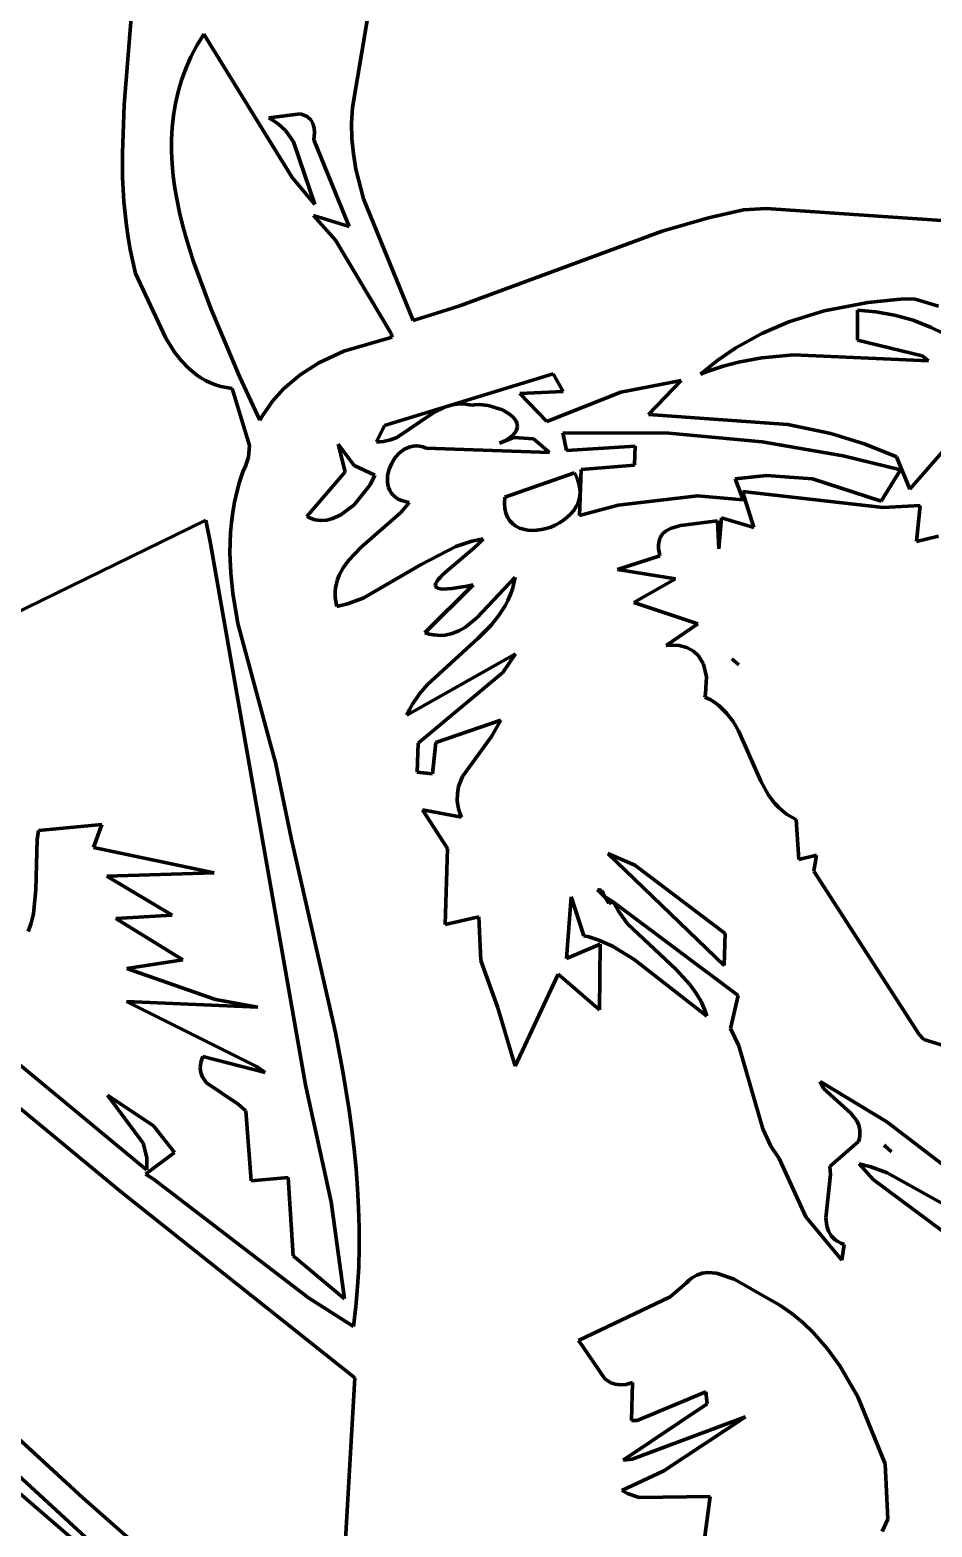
# Model space of a CAD drawing. Header units: millimetres. Extents: x 0 to 11, y 0 to 14.1.
# Drawn here: x 3.529 to 4.352, y 3.093 to 4.459 of the extents above; entities that cross this region are included whole.
import ezdxf

# ---------------------------------------------------------------- set-up
doc = ezdxf.new("R2010")
doc.units = ezdxf.units.MM
doc.layers.add('color#010101ff', color=7, linetype='CONTINUOUS', lineweight=100)
doc.layers.add('color#fefefeff', color=7, linetype='CONTINUOUS', lineweight=100)

msp = doc.modelspace()

# ---------------------------------------------------------------- linework, layer by layer
at = {"layer": 'color#010101ff'}
for p, q in [((3.8729, 4.6812), (3.8231, 4.3882)), ((3.6148, 4.3908), (3.6282, 4.5566)), ((3.6875, 4.4553), (3.6812, 4.445)), ((3.7681, 4.3243), (3.6875, 4.4553)), ((3.6812, 4.445), (3.6758, 4.4345)), ((3.6758, 4.4345), (3.6711, 4.424)), ((3.6711, 4.424), (3.6672, 4.4133)), ((3.6641, 4.4026), (3.6616, 4.3918)), ((3.6672, 4.4133), (3.6641, 4.4026)), ((3.6132, 4.3465), (3.6148, 4.3908)), ((3.6616, 4.3918), (3.6598, 4.3809)), ((3.8231, 4.3882), (3.8223, 4.3739)), ((3.6598, 4.3809), (3.6587, 4.3699)), ((3.7757, 4.3824), (3.747, 4.3787)), ((3.747, 4.3787), (3.75, 4.3771)), ((3.75, 4.3771), (3.7554, 4.3735)), ((3.7554, 4.3735), (3.7623, 4.3671)), ((3.782, 4.3801), (3.7757, 4.3824)), ((3.7855, 4.3767), (3.782, 4.3801)), ((3.7871, 4.3736), (3.7855, 4.3767)), ((3.7881, 4.3696), (3.7871, 4.3736)), ((3.8223, 4.3739), (3.8227, 4.3598)), ((3.6587, 4.3699), (3.6581, 4.3589)), ((3.7623, 4.3671), (3.7695, 4.357)), ((3.788, 4.3589), (3.7883, 4.362)), ((3.7884, 4.3647), (3.7881, 4.3696)), ((3.7883, 4.362), (3.7884, 4.3647)), ((3.8227, 4.3598), (3.8241, 4.3459)), ((3.6134, 4.3245), (3.6132, 4.3465)), ((3.6581, 4.3589), (3.6581, 4.3479)), ((3.6581, 4.3479), (3.6587, 4.3368)), ((3.7695, 4.357), (3.7889, 4.2998)), ((3.8203, 4.2796), (3.788, 4.3589)), ((3.8241, 4.3459), (3.8264, 4.3321)), ((3.6587, 4.3368), (3.6597, 4.3257)), ((3.8264, 4.3321), (3.8333, 4.3049)), ((3.6146, 4.3025), (3.6134, 4.3245)), ((3.6597, 4.3257), (3.6612, 4.3146)), ((3.7889, 4.2998), (3.7681, 4.3243)), ((3.6612, 4.3146), (3.6631, 4.3035)), ((3.8333, 4.3049), (3.8785, 4.1937)), ((3.6169, 4.2805), (3.6146, 4.3025)), ((3.6631, 4.3035), (3.6654, 4.2924)), ((3.6654, 4.2924), (3.6681, 4.2813)), ((4.148, 4.2876), (4.1801, 4.2949)), ((4.1801, 4.2949), (4.2007, 4.296)), ((4.2007, 4.296), (4.3788, 4.2839)), ((3.6185, 4.2695), (3.6169, 4.2805)), ((3.6681, 4.2813), (3.6711, 4.2702)), ((3.8076, 4.2673), (3.7876, 4.2897)), ((3.7876, 4.2897), (3.8203, 4.2796)), ((4.1059, 4.2753), (4.148, 4.2876)), ((3.6204, 4.2586), (3.6185, 4.2695)), ((3.6711, 4.2702), (3.6779, 4.2482)), ((3.8584, 4.1821), (3.8076, 4.2673)), ((3.9204, 4.2068), (4.1059, 4.2753)), ((3.6227, 4.2477), (3.6204, 4.2586)), ((3.6253, 4.2368), (3.6227, 4.2477)), ((3.6528, 4.1776), (3.6253, 4.2368)), ((3.6779, 4.2482), (3.694, 4.2048)), ((4.2935, 4.2104), (4.2538, 4.2027)), ((4.3202, 4.2129), (4.2935, 4.2104)), ((4.3269, 4.2137), (4.3202, 4.2129)), ((4.3367, 4.2133), (4.3269, 4.2137)), ((4.3581, 4.2069), (4.3367, 4.2133)), ((3.694, 4.2048), (3.7201, 4.1426)), ((3.8785, 4.1937), (3.9204, 4.2068)), ((4.2538, 4.2027), (4.2215, 4.1926)), ((4.284, 4.1759), (4.284, 4.2033)), ((4.284, 4.2033), (4.3007, 4.2019)), ((4.3007, 4.2019), (4.3178, 4.1988)), ((4.3178, 4.1988), (4.3348, 4.1941)), ((3.8594, 4.1786), (3.8584, 4.1821)), ((4.1967, 4.182), (4.1731, 4.169)), ((4.2215, 4.1926), (4.1967, 4.182)), ((4.3348, 4.1941), (4.3513, 4.1876)), ((4.3513, 4.1876), (4.3618, 4.1823)), ((3.6608, 4.1649), (3.6528, 4.1776)), ((3.8152, 4.166), (3.8594, 4.1786)), ((4.1731, 4.169), (4.1565, 4.1576)), ((4.3432, 4.1617), (4.284, 4.1759)), ((3.6669, 4.1572), (3.6608, 4.1649)), ((3.6735, 4.1503), (3.6669, 4.1572)), ((3.7756, 4.1444), (3.7924, 4.1553)), ((3.7924, 4.1553), (3.8152, 4.166)), ((4.1565, 4.1576), (4.1408, 4.1448)), ((4.1615, 4.1522), (4.1756, 4.1559)), ((4.1756, 4.1559), (4.1968, 4.1599)), ((4.1968, 4.1599), (4.2256, 4.1626)), ((4.2256, 4.1626), (4.3489, 4.157)), ((4.3489, 4.157), (4.3432, 4.1617)), ((3.6809, 4.1442), (3.6735, 4.1503)), ((3.6849, 4.1415), (3.6809, 4.1442)), ((3.6891, 4.1391), (3.6849, 4.1415)), ((3.7201, 4.1426), (3.7386, 4.1028)), ((3.7604, 4.1314), (3.7756, 4.1444)), ((4.0063, 4.1452), (3.8525, 4.0981)), ((4.0156, 4.1291), (4.0063, 4.1452)), ((4.1408, 4.1448), (4.1477, 4.1476)), ((4.1477, 4.1476), (4.1615, 4.1522)), ((3.6935, 4.137), (3.6891, 4.1391)), ((3.6981, 4.1352), (3.6935, 4.137)), ((3.703, 4.1337), (3.6981, 4.1352)), ((3.7081, 4.1326), (3.703, 4.1337)), ((3.7135, 4.1318), (3.7081, 4.1326)), ((3.7291, 4.0797), (3.7135, 4.1318)), ((3.7502, 4.1201), (3.7604, 4.1314)), ((3.9758, 4.1271), (4.0156, 4.1291)), ((4.0006, 4.1016), (3.9758, 4.1271)), ((4.068, 4.1284), (4.0006, 4.1016)), ((4.1232, 4.139), (4.068, 4.1284)), ((4.0934, 4.1082), (4.1232, 4.139)), ((3.7413, 4.1074), (3.7502, 4.1201)), ((3.8966, 4.1093), (3.9083, 4.1152)), ((3.9083, 4.1152), (3.9145, 4.117)), ((3.9145, 4.117), (3.9212, 4.1177)), ((3.9212, 4.1177), (3.9247, 4.1177)), ((3.9247, 4.1177), (3.9283, 4.1173)), ((3.9283, 4.1173), (3.932, 4.1165)), ((3.932, 4.1165), (3.9342, 4.117)), ((3.9342, 4.117), (3.939, 4.1173)), ((3.939, 4.1173), (3.9469, 4.1164)), ((3.9469, 4.1164), (3.96, 4.1122)), ((3.7386, 4.1028), (3.7413, 4.1074)), ((3.8638, 4.0871), (3.8966, 4.1093)), ((3.96, 4.1122), (3.9666, 4.1084)), ((3.9666, 4.1084), (3.9701, 4.1054)), ((3.9701, 4.1054), (3.9725, 4.1021)), ((3.9725, 4.1021), (3.9732, 4.1003)), ((3.9732, 4.1003), (3.9736, 4.0986)), ((4.2206, 4.0989), (4.0934, 4.1082)), ((3.8525, 4.0981), (3.845, 4.083)), ((3.8578, 4.0848), (3.8638, 4.0871)), ((3.9573, 4.0819), (3.9704, 4.087)), ((3.9673, 4.0874), (3.9646, 4.0856)), ((3.9696, 4.0893), (3.9673, 4.0874)), ((3.9713, 4.0912), (3.9696, 4.0893)), ((3.9704, 4.087), (3.9883, 4.0858)), ((3.9725, 4.0931), (3.9713, 4.0912)), ((3.9733, 4.0949), (3.9725, 4.0931)), ((3.9737, 4.0968), (3.9733, 4.0949)), ((3.9736, 4.0986), (3.9737, 4.0968)), ((3.9883, 4.0858), (4.003, 4.0734)), ((4.0153, 4.0912), (4.1118, 4.0909)), ((4.0184, 4.0753), (4.0153, 4.0912)), ((4.1118, 4.0909), (4.1972, 4.0831)), ((4.2596, 4.0907), (4.2206, 4.0989)), ((4.29, 4.0814), (4.2596, 4.0907)), ((3.7282, 4.0691), (3.7291, 4.0797)), ((3.8246, 4.0616), (3.8102, 4.081)), ((3.8102, 4.081), (3.8164, 4.0556)), ((3.845, 4.083), (3.8483, 4.0831)), ((3.8483, 4.0831), (3.8516, 4.0834)), ((3.8516, 4.0834), (3.8578, 4.0848)), ((3.8661, 4.073), (3.8622, 4.0687)), ((3.8707, 4.0764), (3.8661, 4.073)), ((3.8733, 4.0777), (3.8707, 4.0764)), ((3.8759, 4.0786), (3.8733, 4.0777)), ((3.8786, 4.0792), (3.8759, 4.0786)), ((3.8815, 4.0794), (3.8786, 4.0792)), ((3.8844, 4.0791), (3.8815, 4.0794)), ((3.8873, 4.0784), (3.8844, 4.0791)), ((3.8904, 4.0772), (3.8873, 4.0784)), ((4.003, 4.0734), (3.8904, 4.0772)), ((3.9612, 4.0837), (3.9573, 4.0819)), ((3.9646, 4.0856), (3.9612, 4.0837)), ((4.0812, 4.0792), (4.0184, 4.0753)), ((4.0805, 4.0619), (4.0812, 4.0792)), ((4.1972, 4.0831), (4.2711, 4.0703)), ((4.3123, 4.0726), (4.29, 4.0814)), ((4.3196, 4.0693), (4.3123, 4.0726)), ((4.3652, 4.0782), (4.3318, 4.0399)), ((3.7231, 4.0557), (3.7257, 4.061)), ((3.7257, 4.061), (3.7282, 4.0691)), ((3.8437, 4.0528), (3.8246, 4.0616)), ((3.859, 4.0636), (3.8567, 4.0581)), ((3.8622, 4.0687), (3.859, 4.0636)), ((4.0318, 4.0579), (4.0805, 4.0619)), ((4.2711, 4.0703), (4.3232, 4.0576)), ((4.3318, 4.0399), (4.3196, 4.0693)), ((3.7177, 4.0372), (3.7202, 4.0465)), ((3.7202, 4.0465), (3.7231, 4.0557)), ((3.8164, 4.0556), (3.7815, 4.0151)), ((3.8394, 4.0438), (3.8437, 4.0528)), ((3.8553, 4.0523), (3.8551, 4.0467)), ((3.8551, 4.0467), (3.8555, 4.0439)), ((3.8567, 4.0581), (3.8553, 4.0523)), ((3.9623, 4.0326), (4.0258, 4.0549)), ((4.0258, 4.0549), (4.0283, 4.05)), ((4.0283, 4.05), (4.0299, 4.0452)), ((4.0299, 4.0452), (4.0308, 4.0405)), ((4.0304, 4.0159), (4.0318, 4.0579)), ((4.2009, 4.0524), (4.1725, 4.0493)), ((4.1725, 4.0493), (4.1798, 4.0301)), ((4.2429, 4.0492), (4.2009, 4.0524)), ((4.3058, 4.029), (4.2429, 4.0492)), ((4.3232, 4.0576), (4.3058, 4.029)), ((3.7156, 4.028), (3.7177, 4.0372)), ((3.8247, 4.0256), (3.8394, 4.0438)), ((3.8555, 4.0439), (3.8562, 4.0413)), ((3.8562, 4.0413), (3.8572, 4.0388)), ((3.8572, 4.0388), (3.8586, 4.0365)), ((3.8586, 4.0365), (3.8603, 4.0343)), ((3.8603, 4.0343), (3.8624, 4.0325)), ((3.8624, 4.0325), (3.8649, 4.0308)), ((3.9619, 4.0271), (3.9623, 4.0326)), ((4.0303, 4.0318), (4.0291, 4.0278)), ((4.0309, 4.0361), (4.0303, 4.0318)), ((4.0308, 4.0405), (4.0309, 4.0361)), ((4.138, 4.0339), (4.0658, 4.0254)), ((4.1798, 4.0301), (4.138, 4.0339)), ((4.1894, 4.0049), (4.179, 4.0379)), ((4.179, 4.0379), (4.3075, 4.0232)), ((3.7128, 4.0095), (3.714, 4.0188)), ((3.714, 4.0188), (3.7156, 4.028)), ((3.8127, 4.0166), (3.8247, 4.0256)), ((3.8673, 4.0185), (3.8312, 3.9869)), ((3.8649, 4.0308), (3.8678, 4.0295)), ((3.8726, 4.0247), (3.8673, 4.0185)), ((3.8678, 4.0295), (3.8712, 4.0285)), ((3.8712, 4.0285), (3.875, 4.0278)), ((3.875, 4.0278), (3.8726, 4.0247)), ((3.9622, 4.0222), (3.9619, 4.0271)), ((3.9632, 4.0179), (3.9622, 4.0222)), ((3.9648, 4.0142), (3.9632, 4.0179)), ((4.0251, 4.0205), (4.0223, 4.0172)), ((4.0273, 4.024), (4.0251, 4.0205)), ((4.0291, 4.0278), (4.0273, 4.024)), ((4.0658, 4.0254), (4.0304, 4.0159)), ((4.3075, 4.0232), (4.3412, 4.0249)), ((4.3412, 4.0249), (4.338, 3.992)), ((3.4973, 3.9178), (3.6894, 4.0117)), ((3.6894, 4.0117), (3.6936, 3.9903)), ((3.712, 4.0003), (3.7128, 4.0095)), ((3.7815, 4.0151), (3.784, 4.0138)), ((3.784, 4.0138), (3.7891, 4.012)), ((3.7891, 4.012), (3.7944, 4.0113)), ((3.7944, 4.0113), (3.7997, 4.0117)), ((3.7997, 4.0117), (3.805, 4.0131)), ((3.805, 4.0131), (3.8127, 4.0166)), ((3.9669, 4.0109), (3.9648, 4.0142)), ((3.9694, 4.0083), (3.9669, 4.0109)), ((3.9724, 4.0061), (3.9694, 4.0083)), ((3.9757, 4.0044), (3.9724, 4.0061)), ((3.9793, 4.0033), (3.9757, 4.0044)), ((3.9999, 4.004), (3.9956, 4.003)), ((4.0041, 4.0053), (3.9999, 4.004)), ((4.0082, 4.007), (4.0041, 4.0053)), ((4.0121, 4.0091), (4.0082, 4.007)), ((4.0158, 4.0115), (4.0121, 4.0091)), ((4.0192, 4.0142), (4.0158, 4.0115)), ((4.0223, 4.0172), (4.0192, 4.0142)), ((4.1095, 4.002), (4.1133, 4.0041)), ((4.1133, 4.0041), (4.1226, 4.0066)), ((4.1226, 4.0066), (4.1563, 4.0109)), ((4.1563, 4.0109), (4.1575, 3.9854)), ((4.1575, 3.9854), (4.1599, 4.0136)), ((4.1599, 4.0136), (4.1894, 4.0049)), ((3.6936, 3.9903), (3.7804, 3.4961)), ((3.7114, 3.9818), (3.7115, 3.9911)), ((3.7115, 3.9911), (3.712, 4.0003)), ((3.9176, 3.9877), (3.9322, 3.9925)), ((3.9322, 3.9925), (3.9424, 3.9947)), ((3.9387, 3.9905), (3.9338, 3.9859)), ((3.9407, 3.9927), (3.9387, 3.9905)), ((3.9424, 3.9947), (3.9407, 3.9927)), ((3.9832, 4.0025), (3.9793, 4.0033)), ((3.9872, 4.0023), (3.9832, 4.0025)), ((3.9914, 4.0024), (3.9872, 4.0023)), ((3.9956, 4.003), (3.9914, 4.0024)), ((4.1026, 3.9885), (4.1028, 3.9912)), ((4.1028, 3.9912), (4.1033, 3.9936)), ((4.1033, 3.9936), (4.1041, 3.9957)), ((4.1041, 3.9957), (4.1051, 3.9976)), ((4.1051, 3.9976), (4.1064, 3.9993)), ((4.1064, 3.9993), (4.1095, 4.002)), ((4.338, 3.992), (4.358, 3.997)), ((3.7122, 3.9633), (3.7114, 3.9818)), ((3.8312, 3.9869), (3.8195, 3.9748)), ((3.8859, 3.971), (3.9176, 3.9877)), ((3.9338, 3.9859), (3.9101, 3.966)), ((4.0651, 3.9665), (4.1037, 3.9789)), ((4.1026, 3.9856), (4.1026, 3.9885)), ((4.103, 3.9824), (4.1026, 3.9856)), ((4.1037, 3.9789), (4.103, 3.9824)), ((3.7141, 3.9449), (3.7122, 3.9633)), ((3.8147, 3.9682), (3.811, 3.9613)), ((3.8195, 3.9748), (3.8147, 3.9682)), ((3.8329, 3.9404), (3.8859, 3.971)), ((3.9101, 3.966), (3.9052, 3.9614)), ((4.1179, 3.9582), (4.0651, 3.9665)), ((3.8078, 3.9499), (3.8075, 3.9459)), ((3.8085, 3.9538), (3.8078, 3.9499)), ((3.8096, 3.9576), (3.8085, 3.9538)), ((3.811, 3.9613), (3.8096, 3.9576)), ((3.9332, 3.9527), (3.8892, 3.9089)), ((3.8992, 3.9539), (3.8988, 3.9524)), ((3.8988, 3.9524), (3.899, 3.9512)), ((3.899, 3.9512), (3.8998, 3.9502)), ((3.9001, 3.9555), (3.8992, 3.9539)), ((3.8998, 3.9502), (3.9012, 3.9494)), ((3.9014, 3.9573), (3.9001, 3.9555)), ((3.9012, 3.9494), (3.9033, 3.949)), ((3.9031, 3.9593), (3.9014, 3.9573)), ((3.9052, 3.9614), (3.9031, 3.9593)), ((3.9097, 3.9489), (3.9142, 3.9493)), ((3.9142, 3.9493), (3.9196, 3.95)), ((3.9196, 3.95), (3.9259, 3.9512)), ((3.9259, 3.9512), (3.9332, 3.9527)), ((3.937, 3.9229), (3.9717, 3.9597)), ((3.9706, 3.954), (3.9691, 3.9485)), ((3.9717, 3.9597), (3.9706, 3.954)), ((4.0801, 3.9366), (4.1179, 3.9582)), ((3.7187, 3.9172), (3.7141, 3.9449)), ((3.8075, 3.9459), (3.8075, 3.9417)), ((3.8075, 3.9417), (3.808, 3.9373)), ((3.808, 3.9373), (3.809, 3.9327)), ((3.8188, 3.9351), (3.8329, 3.9404)), ((3.9033, 3.949), (3.9061, 3.9487)), ((3.9061, 3.9487), (3.9097, 3.9489)), ((3.965, 3.9383), (3.9625, 3.9335)), ((3.9672, 3.9433), (3.965, 3.9383)), ((3.9691, 3.9485), (3.9672, 3.9433)), ((4.1383, 3.9169), (4.0801, 3.9366)), ((3.809, 3.9327), (3.8188, 3.9351)), ((3.9262, 3.914), (3.937, 3.9229)), ((3.9565, 3.9244), (3.9497, 3.9159)), ((3.9596, 3.9289), (3.9565, 3.9244)), ((3.9625, 3.9335), (3.9596, 3.9289)), ((3.7481, 3.8082), (3.7187, 3.9172)), ((3.8892, 3.9089), (3.8932, 3.9077)), ((3.9142, 3.9081), (3.9204, 3.9106)), ((3.9204, 3.9106), (3.9262, 3.914)), ((3.9497, 3.9159), (3.938, 3.904)), ((4.1096, 3.8972), (4.1383, 3.9169)), ((3.938, 3.904), (3.8917, 3.8616)), ((3.8932, 3.9077), (3.897, 3.9069)), ((3.897, 3.9069), (3.9007, 3.9065)), ((3.9007, 3.9065), (3.9042, 3.9064)), ((3.9042, 3.9064), (3.9077, 3.9067)), ((3.9077, 3.9067), (3.9142, 3.9081)), ((4.1157, 3.8975), (4.1096, 3.8972)), ((4.1212, 3.8971), (4.1157, 3.8975)), ((4.1284, 3.8953), (4.1212, 3.8971)), ((4.1344, 3.8921), (4.1284, 3.8953)), ((3.8728, 3.8337), (3.972, 3.8895)), ((3.972, 3.8895), (3.9603, 3.8727)), ((4.1391, 3.8877), (4.1344, 3.8921)), ((4.1436, 3.8802), (4.1391, 3.8877)), ((4.1693, 3.8851), (4.1759, 3.8797)), ((4.1759, 3.8797), (4.1693, 3.8851)), ((3.9603, 3.8727), (3.883, 3.8082)), ((4.1463, 3.8687), (4.1436, 3.8802)), ((4.1455, 3.853), (4.1463, 3.8687)), ((3.8917, 3.8616), (3.8845, 3.853)), ((3.8781, 3.8437), (3.8753, 3.8388)), ((3.8845, 3.853), (3.8781, 3.8437)), ((4.1449, 3.8502), (4.1455, 3.853)), ((4.1496, 3.8478), (4.1449, 3.8502)), ((4.1538, 3.8452), (4.1496, 3.8478)), ((4.1577, 3.8422), (4.1538, 3.8452)), ((4.1613, 3.8389), (4.1577, 3.8422)), ((3.8753, 3.8388), (3.8728, 3.8337)), ((3.8993, 3.8087), (3.9587, 3.8291)), ((3.9587, 3.8291), (3.95, 3.8141)), ((4.1646, 3.8354), (4.1613, 3.8389)), ((4.1705, 3.8278), (4.1646, 3.8354)), ((4.1755, 3.8194), (4.1705, 3.8278)), ((3.95, 3.8141), (3.9236, 3.7775)), ((4.1958, 3.7735), (4.1755, 3.8194)), ((3.7531, 3.7904), (3.7481, 3.8082)), ((3.883, 3.8082), (3.8821, 3.7816)), ((3.8962, 3.78), (3.8993, 3.8087)), ((3.7677, 3.7201), (3.7531, 3.7904)), ((3.8821, 3.7816), (3.8962, 3.78)), ((3.9236, 3.7775), (3.9201, 3.7684)), ((4.2029, 3.7607), (4.1958, 3.7735)), ((3.9189, 3.762), (3.9188, 3.7552)), ((3.9201, 3.7684), (3.9189, 3.762)), ((4.2087, 3.7531), (4.2029, 3.7607)), ((3.9226, 3.7405), (3.8872, 3.7471)), ((3.8872, 3.7471), (3.91, 3.7118)), ((3.9188, 3.7552), (3.9193, 3.7517)), ((3.9193, 3.7517), (3.92, 3.7481)), ((3.92, 3.7481), (3.9211, 3.7443)), ((3.9211, 3.7443), (3.9226, 3.7405)), ((4.2119, 3.7496), (4.2087, 3.7531)), ((4.2155, 3.7463), (4.2119, 3.7496)), ((4.2193, 3.7433), (4.2155, 3.7463)), ((3.5944, 3.7337), (3.5367, 3.7282)), ((3.587, 3.7129), (3.5944, 3.7337)), ((4.2235, 3.7407), (4.2193, 3.7433)), ((4.228, 3.7383), (4.2235, 3.7407)), ((4.2305, 3.7019), (4.228, 3.7383)), ((3.5354, 3.72), (3.5342, 3.6746)), ((3.5367, 3.7282), (3.5354, 3.72)), ((3.8077, 3.5439), (3.7677, 3.7201)), ((3.6969, 3.6896), (3.587, 3.7129)), ((3.91, 3.7118), (3.9077, 3.6426)), ((4.0562, 3.7075), (4.0809, 3.6968)), ((4.1623, 3.6052), (4.0562, 3.7075)), ((4.2466, 3.7057), (4.2305, 3.7019)), ((4.2442, 3.6913), (4.2466, 3.7057)), ((3.5989, 3.6868), (3.6969, 3.6896)), ((4.0809, 3.6968), (4.1633, 3.6344)), ((4.3404, 3.5423), (4.2442, 3.6913)), ((3.6586, 3.6512), (3.5989, 3.6868)), ((3.5342, 3.6746), (3.5321, 3.6522)), ((4.0185, 3.6114), (4.0228, 3.6679)), ((4.0228, 3.6679), (4.0343, 3.6322)), ((4.0469, 3.6744), (4.0507, 3.6736)), ((4.0532, 3.668), (4.0469, 3.6744)), ((4.0507, 3.6736), (4.0532, 3.668)), ((4.0532, 3.668), (4.0614, 3.663)), ((4.057, 3.662), (4.0532, 3.668)), ((4.0614, 3.663), (4.057, 3.662)), ((4.066, 3.6546), (4.0614, 3.663)), ((4.0614, 3.663), (4.1753, 3.5779)), ((3.3462, 3.6581), (3.6351, 3.4185)), ((3.5321, 3.6522), (3.5301, 3.6438)), ((3.6073, 3.648), (3.6586, 3.6512)), ((3.9077, 3.6426), (3.9386, 3.6497)), ((3.9386, 3.6497), (3.9403, 3.6096)), ((4.0742, 3.6432), (4.066, 3.6546)), ((3.5301, 3.6438), (3.5272, 3.6361)), ((3.6683, 3.6102), (3.6073, 3.648)), ((4.1185, 3.6014), (4.0742, 3.6432)), ((4.0493, 3.6246), (4.0185, 3.6114)), ((4.0343, 3.6322), (4.0389, 3.6312)), ((4.0389, 3.6312), (4.0479, 3.6284)), ((4.0479, 3.6284), (4.0606, 3.6229)), ((4.0486, 3.5647), (4.0493, 3.6246)), ((4.0606, 3.6229), (4.0802, 3.6107)), ((4.1633, 3.6344), (4.1623, 3.6052)), ((3.6172, 3.6024), (3.6683, 3.6102)), ((3.9403, 3.6096), (3.956, 3.5666)), ((4.0802, 3.6107), (4.1467, 3.5589)), ((3.6983, 3.574), (3.6172, 3.6024)), ((3.9717, 3.5132), (4.0108, 3.5972)), ((4.0108, 3.5972), (4.0486, 3.5647)), ((4.131, 3.5878), (4.1185, 3.6014)), ((3.6126, 3.398), (3.3767, 3.5929)), ((4.1365, 3.5803), (4.131, 3.5878)), ((4.1413, 3.5723), (4.1365, 3.5803)), ((3.7355, 3.513), (3.6171, 3.5724)), ((3.6171, 3.5724), (3.7367, 3.5672)), ((3.7367, 3.5672), (3.6983, 3.574)), ((3.956, 3.5666), (3.9717, 3.5132)), ((4.1451, 3.5636), (4.1413, 3.5723)), ((4.1753, 3.5779), (4.1683, 3.5477)), ((4.1467, 3.5589), (4.1451, 3.5636)), ((3.8144, 3.5084), (3.8077, 3.5439)), ((4.1683, 3.5477), (4.1758, 3.5318)), ((4.3446, 3.5376), (4.3404, 3.5423)), ((4.1758, 3.5318), (4.1976, 3.456)), ((4.4472, 3.5063), (4.3446, 3.5376)), ((3.7778, 2.9013), (3.1098, 3.5153)), ((3.6842, 3.5117), (3.6844, 3.5141)), ((3.6844, 3.5141), (3.6848, 3.5167)), ((3.6848, 3.5167), (3.6856, 3.5194)), ((3.6856, 3.5194), (3.6867, 3.5222)), ((3.6867, 3.5222), (3.7436, 3.5074)), ((3.7436, 3.5074), (3.7355, 3.513)), ((3.6847, 3.5073), (3.6842, 3.5117)), ((3.6863, 3.5033), (3.6847, 3.5073)), ((3.6901, 3.498), (3.6863, 3.5033)), ((3.8202, 3.473), (3.8144, 3.5084)), ((4.2531, 3.493), (4.25, 3.4993)), ((4.25, 3.4993), (4.3108, 3.4623)), ((3.6323, 3.4431), (3.5996, 3.4868)), ((3.5996, 3.4868), (3.6415, 3.4588)), ((3.719, 3.4785), (3.6901, 3.498)), ((3.7804, 3.4961), (3.8037, 3.3895)), ((4.278, 3.4702), (4.2531, 3.493)), ((3.1879, 3.4769), (3.577, 3.1193)), ((3.726, 3.4725), (3.719, 3.4785)), ((3.7309, 3.4085), (3.726, 3.4725)), ((3.8226, 3.4552), (3.8202, 3.473)), ((3.6415, 3.4588), (3.6607, 3.4343)), ((4.2836, 3.4633), (4.278, 3.4702)), ((4.2854, 3.4593), (4.2836, 3.4633)), ((4.2863, 3.4549), (4.2854, 3.4593)), ((4.3108, 3.4623), (4.3665, 3.4199)), ((3.8247, 3.4374), (3.8226, 3.4552)), ((4.1976, 3.456), (4.205, 3.4402)), ((4.2588, 3.4218), (4.2851, 3.4445)), ((4.2851, 3.4445), (4.2858, 3.4473)), ((4.2858, 3.4473), (4.2863, 3.45)), ((4.2863, 3.45), (4.2863, 3.4549)), ((3.6354, 3.43), (3.6323, 3.4431)), ((3.6607, 3.4343), (3.6344, 3.4148)), ((3.6355, 3.4215), (3.6354, 3.43)), ((3.8265, 3.4195), (3.8247, 3.4374)), ((4.205, 3.4402), (4.2125, 3.429)), ((4.3083, 3.4411), (4.3092, 3.4403)), ((4.3152, 3.4352), (4.3083, 3.4411)), ((4.3092, 3.4403), (4.3152, 3.4352)), ((3.6351, 3.4185), (3.6355, 3.4215)), ((3.8279, 3.4017), (3.8265, 3.4195)), ((4.2125, 3.429), (4.2369, 3.3757)), ((4.2595, 3.4143), (4.2588, 3.4218)), ((4.2961, 3.4215), (4.2856, 3.4241)), ((4.2856, 3.4241), (4.2985, 3.4099)), ((4.3112, 3.4158), (4.2961, 3.4215)), ((3.6344, 3.4148), (3.6412, 3.4103)), ((3.6412, 3.4103), (3.7831, 3.3019)), ((3.7644, 3.4115), (3.7309, 3.4085)), ((3.7692, 3.3402), (3.7644, 3.4115)), ((4.2552, 3.3748), (4.2595, 3.4143)), ((4.2985, 3.4099), (4.3943, 3.3382)), ((4.3734, 3.3812), (4.3112, 3.4158)), ((3.2022, 3.3962), (3.7778, 2.9013)), ((3.8255, 3.2287), (3.6126, 3.398)), ((3.8037, 3.3895), (3.8158, 3.301)), ((3.8288, 3.3838), (3.8279, 3.4017)), ((3.8293, 3.3658), (3.8288, 3.3838)), ((4.2369, 3.3757), (4.2697, 3.3362)), ((3.8293, 3.3479), (3.8293, 3.3658)), ((4.256, 3.3671), (4.2552, 3.3748)), ((4.2576, 3.3625), (4.256, 3.3671)), ((4.2601, 3.3584), (4.2576, 3.3625)), ((3.8289, 3.3299), (3.8293, 3.3479)), ((4.2618, 3.3565), (4.2601, 3.3584)), ((4.2638, 3.3548), (4.2618, 3.3565)), ((4.2661, 3.3532), (4.2638, 3.3548)), ((4.2688, 3.3518), (4.2661, 3.3532)), ((4.2718, 3.3506), (4.2688, 3.3518)), ((4.2697, 3.3362), (4.2718, 3.3506)), ((3.8158, 3.301), (3.7692, 3.3402)), ((3.8279, 3.3119), (3.8289, 3.3299)), ((4.1374, 3.3225), (4.1326, 3.3196)), ((4.1424, 3.3242), (4.1374, 3.3225)), ((4.1476, 3.325), (4.1424, 3.3242)), ((4.1555, 3.3244), (4.1476, 3.325)), ((4.1715, 3.3189), (4.1555, 3.3244)), ((3.8263, 3.2938), (3.8279, 3.3119)), ((4.128, 3.3154), (4.1132, 3.3027)), ((4.1303, 3.3177), (4.128, 3.3154)), ((4.1326, 3.3196), (4.1303, 3.3177)), ((4.2014, 3.3019), (4.1715, 3.3189)), ((3.7831, 3.3019), (3.8241, 3.2757)), ((3.8241, 3.2757), (3.8263, 3.2938)), ((4.1132, 3.3027), (4.0294, 3.263)), ((4.2131, 3.2951), (4.2014, 3.3019)), ((4.224, 3.2875), (4.2131, 3.2951)), ((4.2341, 3.2792), (4.224, 3.2875)), ((4.2435, 3.2702), (4.2341, 3.2792)), ((4.2564, 3.2556), (4.2435, 3.2702)), ((4.0294, 3.263), (4.0334, 3.2575)), ((4.0334, 3.2575), (4.0534, 3.2278)), ((4.2679, 3.2398), (4.2564, 3.2556)), ((4.2844, 3.2114), (4.2679, 3.2398)), ((3.8161, 3.0707), (3.8255, 3.2287)), ((4.0534, 3.2278), (4.0589, 3.2243)), ((4.0589, 3.2243), (4.063, 3.2229)), ((4.063, 3.2229), (4.0677, 3.2223)), ((4.0677, 3.2223), (4.0729, 3.2228)), ((4.0729, 3.2228), (4.0757, 3.2235)), ((4.0757, 3.2235), (4.0787, 3.2244)), ((4.0787, 3.2244), (4.0777, 3.1897)), ((4.0829, 3.1898), (4.1457, 3.2159)), ((4.1457, 3.2159), (4.147, 3.2049)), ((4.3094, 3.1504), (4.2844, 3.2114)), ((4.147, 3.2049), (4.0703, 3.1537)), ((4.0777, 3.1897), (4.0829, 3.1898)), ((4.0785, 3.1546), (4.1819, 3.1931)), ((4.1819, 3.1931), (4.1072, 3.1439)), ((4.1072, 3.1439), (4.0691, 3.126)), ((4.0703, 3.1537), (4.0785, 3.1546)), ((4.3118, 3.0997), (4.3094, 3.1504)), ((3.577, 3.1193), (4.0061, 2.743)), ((4.0691, 3.126), (4.0742, 3.1232)), ((4.0742, 3.1232), (4.0848, 3.1196)), ((4.0848, 3.1196), (4.1495, 3.1206)), ((4.1495, 3.1206), (4.1442, 3.0795)), ((4.3067, 3.0885), (4.3118, 3.0997))]:
    msp.add_line(p, q, dxfattribs=at)
at = {"layer": 'color#fefefeff'}
for p, q in [((3.8231, 4.3882), (3.8729, 4.6812)), ((3.6282, 4.5566), (3.6148, 4.3908)), ((3.6812, 4.445), (3.6875, 4.4553)), ((3.6875, 4.4553), (3.7681, 4.3243)), ((3.6758, 4.4345), (3.6812, 4.445)), ((3.6711, 4.424), (3.6758, 4.4345)), ((3.6672, 4.4133), (3.6711, 4.424)), ((3.6616, 4.3918), (3.6641, 4.4026)), ((3.6641, 4.4026), (3.6672, 4.4133)), ((3.6148, 4.3908), (3.6132, 4.3465)), ((3.6598, 4.3809), (3.6616, 4.3918)), ((3.8223, 4.3739), (3.8231, 4.3882)), ((3.6587, 4.3699), (3.6598, 4.3809)), ((3.747, 4.3787), (3.7757, 4.3824)), ((3.75, 4.3771), (3.747, 4.3787)), ((3.7554, 4.3735), (3.75, 4.3771)), ((3.7623, 4.3671), (3.7554, 4.3735)), ((3.7757, 4.3824), (3.782, 4.3801)), ((3.782, 4.3801), (3.7855, 4.3767)), ((3.7855, 4.3767), (3.7871, 4.3736)), ((3.7871, 4.3736), (3.7881, 4.3696)), ((3.8227, 4.3598), (3.8223, 4.3739)), ((3.6581, 4.3589), (3.6587, 4.3699)), ((3.7695, 4.357), (3.7623, 4.3671)), ((3.7883, 4.362), (3.788, 4.3589)), ((3.7881, 4.3696), (3.7884, 4.3647)), ((3.7884, 4.3647), (3.7883, 4.362)), ((3.8241, 4.3459), (3.8227, 4.3598)), ((3.6132, 4.3465), (3.6134, 4.3245)), ((3.6581, 4.3479), (3.6581, 4.3589)), ((3.6587, 4.3368), (3.6581, 4.3479)), ((3.7889, 4.2998), (3.7695, 4.357)), ((3.788, 4.3589), (3.8203, 4.2796)), ((3.8264, 4.3321), (3.8241, 4.3459)), ((3.6597, 4.3257), (3.6587, 4.3368)), ((3.8333, 4.3049), (3.8264, 4.3321)), ((3.6134, 4.3245), (3.6146, 4.3025)), ((3.6612, 4.3146), (3.6597, 4.3257)), ((3.7681, 4.3243), (3.7889, 4.2998)), ((3.6631, 4.3035), (3.6612, 4.3146)), ((3.8785, 4.1937), (3.8333, 4.3049)), ((3.6146, 4.3025), (3.6169, 4.2805)), ((3.6654, 4.2924), (3.6631, 4.3035)), ((3.6681, 4.2813), (3.6654, 4.2924)), ((4.1801, 4.2949), (4.148, 4.2876)), ((4.2007, 4.296), (4.1801, 4.2949)), ((4.3788, 4.2839), (4.2007, 4.296)), ((3.6169, 4.2805), (3.6185, 4.2695)), ((3.6711, 4.2702), (3.6681, 4.2813)), ((3.8203, 4.2796), (3.7876, 4.2897)), ((3.7876, 4.2897), (3.8076, 4.2673)), ((4.148, 4.2876), (4.1059, 4.2753)), ((3.6185, 4.2695), (3.6204, 4.2586)), ((3.6779, 4.2482), (3.6711, 4.2702)), ((3.8076, 4.2673), (3.8584, 4.1821)), ((4.1059, 4.2753), (3.9204, 4.2068)), ((3.6204, 4.2586), (3.6227, 4.2477)), ((3.6227, 4.2477), (3.6253, 4.2368)), ((3.6253, 4.2368), (3.6528, 4.1776)), ((3.694, 4.2048), (3.6779, 4.2482)), ((4.2538, 4.2027), (4.2935, 4.2104)), ((4.2935, 4.2104), (4.3202, 4.2129)), ((4.3202, 4.2129), (4.3269, 4.2137)), ((4.3269, 4.2137), (4.3367, 4.2133)), ((4.3367, 4.2133), (4.3581, 4.2069)), ((3.7201, 4.1426), (3.694, 4.2048)), ((3.9204, 4.2068), (3.8785, 4.1937)), ((4.2215, 4.1926), (4.2538, 4.2027)), ((4.3007, 4.2019), (4.284, 4.2033)), ((4.284, 4.2033), (4.284, 4.1759)), ((4.3178, 4.1988), (4.3007, 4.2019)), ((4.3348, 4.1941), (4.3178, 4.1988)), ((3.8584, 4.1821), (3.8594, 4.1786)), ((4.1731, 4.169), (4.1967, 4.182)), ((4.1967, 4.182), (4.2215, 4.1926)), ((4.3513, 4.1876), (4.3348, 4.1941)), ((4.3618, 4.1823), (4.3513, 4.1876)), ((3.6528, 4.1776), (3.6608, 4.1649)), ((3.8594, 4.1786), (3.8152, 4.166)), ((4.1565, 4.1576), (4.1731, 4.169)), ((4.284, 4.1759), (4.3432, 4.1617)), ((3.6608, 4.1649), (3.6669, 4.1572)), ((3.6669, 4.1572), (3.6735, 4.1503)), ((3.7924, 4.1553), (3.7756, 4.1444)), ((3.8152, 4.166), (3.7924, 4.1553)), ((4.1408, 4.1448), (4.1565, 4.1576)), ((4.1756, 4.1559), (4.1615, 4.1522)), ((4.1968, 4.1599), (4.1756, 4.1559)), ((4.2256, 4.1626), (4.1968, 4.1599)), ((4.3489, 4.157), (4.2256, 4.1626)), ((4.3432, 4.1617), (4.3489, 4.157)), ((3.6735, 4.1503), (3.6809, 4.1442)), ((3.6809, 4.1442), (3.6849, 4.1415)), ((3.6849, 4.1415), (3.6891, 4.1391)), ((3.7386, 4.1028), (3.7201, 4.1426)), ((3.7756, 4.1444), (3.7604, 4.1314)), ((3.8525, 4.0981), (4.0063, 4.1452)), ((4.0063, 4.1452), (4.0156, 4.1291)), ((4.1477, 4.1476), (4.1408, 4.1448)), ((4.1615, 4.1522), (4.1477, 4.1476)), ((3.6891, 4.1391), (3.6935, 4.137)), ((3.6935, 4.137), (3.6981, 4.1352)), ((3.6981, 4.1352), (3.703, 4.1337)), ((3.703, 4.1337), (3.7081, 4.1326)), ((3.7081, 4.1326), (3.7135, 4.1318)), ((3.7135, 4.1318), (3.7291, 4.0797)), ((3.7604, 4.1314), (3.7502, 4.1201)), ((4.0156, 4.1291), (3.9758, 4.1271)), ((3.9758, 4.1271), (4.0006, 4.1016)), ((4.0006, 4.1016), (4.068, 4.1284)), ((4.068, 4.1284), (4.1232, 4.139)), ((4.1232, 4.139), (4.0934, 4.1082)), ((3.7502, 4.1201), (3.7413, 4.1074)), ((3.9083, 4.1152), (3.8966, 4.1093)), ((3.9145, 4.117), (3.9083, 4.1152)), ((3.9212, 4.1177), (3.9145, 4.117)), ((3.9247, 4.1177), (3.9212, 4.1177)), ((3.9283, 4.1173), (3.9247, 4.1177)), ((3.932, 4.1165), (3.9283, 4.1173)), ((3.9342, 4.117), (3.932, 4.1165)), ((3.939, 4.1173), (3.9342, 4.117)), ((3.9469, 4.1164), (3.939, 4.1173)), ((3.96, 4.1122), (3.9469, 4.1164)), ((3.7413, 4.1074), (3.7386, 4.1028)), ((3.8966, 4.1093), (3.8638, 4.0871)), ((3.9666, 4.1084), (3.96, 4.1122)), ((3.9701, 4.1054), (3.9666, 4.1084)), ((3.9725, 4.1021), (3.9701, 4.1054)), ((3.9732, 4.1003), (3.9725, 4.1021)), ((3.9736, 4.0986), (3.9732, 4.1003)), ((4.0934, 4.1082), (4.2206, 4.0989)), ((3.845, 4.083), (3.8525, 4.0981)), ((3.8638, 4.0871), (3.8578, 4.0848)), ((3.9704, 4.087), (3.9573, 4.0819)), ((3.9646, 4.0856), (3.9673, 4.0874)), ((3.9673, 4.0874), (3.9696, 4.0893)), ((3.9696, 4.0893), (3.9713, 4.0912)), ((3.9883, 4.0858), (3.9704, 4.087)), ((3.9713, 4.0912), (3.9725, 4.0931)), ((3.9725, 4.0931), (3.9733, 4.0949)), ((3.9733, 4.0949), (3.9737, 4.0968)), ((3.9737, 4.0968), (3.9736, 4.0986)), ((4.003, 4.0734), (3.9883, 4.0858)), ((4.0153, 4.0912), (4.0184, 4.0753)), ((4.1118, 4.0909), (4.0153, 4.0912)), ((4.1972, 4.0831), (4.1118, 4.0909)), ((4.2206, 4.0989), (4.2596, 4.0907)), ((4.2596, 4.0907), (4.29, 4.0814)), ((3.7291, 4.0797), (3.7282, 4.0691)), ((3.8164, 4.0556), (3.8102, 4.081)), ((3.8102, 4.081), (3.8246, 4.0616)), ((3.8483, 4.0831), (3.845, 4.083)), ((3.8516, 4.0834), (3.8483, 4.0831)), ((3.8578, 4.0848), (3.8516, 4.0834)), ((3.8622, 4.0687), (3.8661, 4.073)), ((3.8661, 4.073), (3.8707, 4.0764)), ((3.8707, 4.0764), (3.8733, 4.0777)), ((3.8733, 4.0777), (3.8759, 4.0786)), ((3.8759, 4.0786), (3.8786, 4.0792)), ((3.8786, 4.0792), (3.8815, 4.0794)), ((3.8815, 4.0794), (3.8844, 4.0791)), ((3.8844, 4.0791), (3.8873, 4.0784)), ((3.8873, 4.0784), (3.8904, 4.0772)), ((3.8904, 4.0772), (4.003, 4.0734)), ((3.9573, 4.0819), (3.9612, 4.0837)), ((3.9612, 4.0837), (3.9646, 4.0856)), ((4.0184, 4.0753), (4.0812, 4.0792)), ((4.0812, 4.0792), (4.0805, 4.0619)), ((4.2711, 4.0703), (4.1972, 4.0831)), ((4.29, 4.0814), (4.3123, 4.0726)), ((4.3123, 4.0726), (4.3196, 4.0693)), ((4.3318, 4.0399), (4.3652, 4.0782)), ((3.7257, 4.061), (3.7231, 4.0557)), ((3.7282, 4.0691), (3.7257, 4.061)), ((3.8246, 4.0616), (3.8437, 4.0528)), ((3.8567, 4.0581), (3.859, 4.0636)), ((3.859, 4.0636), (3.8622, 4.0687)), ((4.0805, 4.0619), (4.0318, 4.0579)), ((4.3232, 4.0576), (4.2711, 4.0703)), ((4.3196, 4.0693), (4.3318, 4.0399)), ((3.7202, 4.0465), (3.7177, 4.0372)), ((3.7231, 4.0557), (3.7202, 4.0465)), ((3.7815, 4.0151), (3.8164, 4.0556)), ((3.8437, 4.0528), (3.8394, 4.0438)), ((3.8551, 4.0467), (3.8553, 4.0523)), ((3.8555, 4.0439), (3.8551, 4.0467)), ((3.8553, 4.0523), (3.8567, 4.0581)), ((4.0258, 4.0549), (3.9623, 4.0326)), ((4.0283, 4.05), (4.0258, 4.0549)), ((4.0299, 4.0452), (4.0283, 4.05)), ((4.0308, 4.0405), (4.0299, 4.0452)), ((4.0318, 4.0579), (4.0304, 4.0159)), ((4.1725, 4.0493), (4.2009, 4.0524)), ((4.1798, 4.0301), (4.1725, 4.0493)), ((4.2009, 4.0524), (4.2429, 4.0492)), ((4.2429, 4.0492), (4.3058, 4.029)), ((4.3058, 4.029), (4.3232, 4.0576)), ((3.7177, 4.0372), (3.7156, 4.028)), ((3.8394, 4.0438), (3.8247, 4.0256)), ((3.8562, 4.0413), (3.8555, 4.0439)), ((3.8572, 4.0388), (3.8562, 4.0413)), ((3.8586, 4.0365), (3.8572, 4.0388)), ((3.8603, 4.0343), (3.8586, 4.0365)), ((3.8624, 4.0325), (3.8603, 4.0343)), ((3.8649, 4.0308), (3.8624, 4.0325)), ((3.9623, 4.0326), (3.9619, 4.0271)), ((4.0291, 4.0278), (4.0303, 4.0318)), ((4.0303, 4.0318), (4.0309, 4.0361)), ((4.0309, 4.0361), (4.0308, 4.0405)), ((4.0658, 4.0254), (4.138, 4.0339)), ((4.138, 4.0339), (4.1798, 4.0301)), ((4.3075, 4.0232), (4.179, 4.0379)), ((4.179, 4.0379), (4.1894, 4.0049)), ((3.714, 4.0188), (3.7128, 4.0095)), ((3.7156, 4.028), (3.714, 4.0188)), ((3.8247, 4.0256), (3.8127, 4.0166)), ((3.8312, 3.9869), (3.8673, 4.0185)), ((3.8678, 4.0295), (3.8649, 4.0308)), ((3.8673, 4.0185), (3.8726, 4.0247)), ((3.8712, 4.0285), (3.8678, 4.0295)), ((3.875, 4.0278), (3.8712, 4.0285)), ((3.8726, 4.0247), (3.875, 4.0278)), ((3.9619, 4.0271), (3.9622, 4.0222)), ((3.9622, 4.0222), (3.9632, 4.0179)), ((3.9632, 4.0179), (3.9648, 4.0142)), ((4.0223, 4.0172), (4.0251, 4.0205)), ((4.0251, 4.0205), (4.0273, 4.024)), ((4.0273, 4.024), (4.0291, 4.0278)), ((4.0304, 4.0159), (4.0658, 4.0254)), ((4.3412, 4.0249), (4.3075, 4.0232)), ((4.338, 3.992), (4.3412, 4.0249)), ((3.6894, 4.0117), (3.4973, 3.9178)), ((3.6936, 3.9903), (3.6894, 4.0117)), ((3.7128, 4.0095), (3.712, 4.0003)), ((3.784, 4.0138), (3.7815, 4.0151)), ((3.7891, 4.012), (3.784, 4.0138)), ((3.7944, 4.0113), (3.7891, 4.012)), ((3.7997, 4.0117), (3.7944, 4.0113)), ((3.805, 4.0131), (3.7997, 4.0117)), ((3.8127, 4.0166), (3.805, 4.0131)), ((3.9648, 4.0142), (3.9669, 4.0109)), ((3.9669, 4.0109), (3.9694, 4.0083)), ((3.9694, 4.0083), (3.9724, 4.0061)), ((3.9724, 4.0061), (3.9757, 4.0044)), ((3.9757, 4.0044), (3.9793, 4.0033)), ((3.9956, 4.003), (3.9999, 4.004)), ((3.9999, 4.004), (4.0041, 4.0053)), ((4.0041, 4.0053), (4.0082, 4.007)), ((4.0082, 4.007), (4.0121, 4.0091)), ((4.0121, 4.0091), (4.0158, 4.0115)), ((4.0158, 4.0115), (4.0192, 4.0142)), ((4.0192, 4.0142), (4.0223, 4.0172)), ((4.1133, 4.0041), (4.1095, 4.002)), ((4.1226, 4.0066), (4.1133, 4.0041)), ((4.1563, 4.0109), (4.1226, 4.0066)), ((4.1575, 3.9854), (4.1563, 4.0109)), ((4.1599, 4.0136), (4.1575, 3.9854)), ((4.1894, 4.0049), (4.1599, 4.0136)), ((3.7804, 3.4961), (3.6936, 3.9903)), ((3.7115, 3.9911), (3.7114, 3.9818)), ((3.712, 4.0003), (3.7115, 3.9911)), ((3.9322, 3.9925), (3.9176, 3.9877)), ((3.9424, 3.9947), (3.9322, 3.9925)), ((3.9338, 3.9859), (3.9387, 3.9905)), ((3.9387, 3.9905), (3.9407, 3.9927)), ((3.9407, 3.9927), (3.9424, 3.9947)), ((3.9793, 4.0033), (3.9832, 4.0025)), ((3.9832, 4.0025), (3.9872, 4.0023)), ((3.9872, 4.0023), (3.9914, 4.0024)), ((3.9914, 4.0024), (3.9956, 4.003)), ((4.1028, 3.9912), (4.1026, 3.9885)), ((4.1033, 3.9936), (4.1028, 3.9912)), ((4.1041, 3.9957), (4.1033, 3.9936)), ((4.1051, 3.9976), (4.1041, 3.9957)), ((4.1064, 3.9993), (4.1051, 3.9976)), ((4.1095, 4.002), (4.1064, 3.9993)), ((4.358, 3.997), (4.338, 3.992)), ((3.7114, 3.9818), (3.7122, 3.9633)), ((3.8195, 3.9748), (3.8312, 3.9869)), ((3.9176, 3.9877), (3.8859, 3.971)), ((3.9101, 3.966), (3.9338, 3.9859)), ((4.1037, 3.9789), (4.0651, 3.9665)), ((4.1026, 3.9885), (4.1026, 3.9856)), ((4.1026, 3.9856), (4.103, 3.9824)), ((4.103, 3.9824), (4.1037, 3.9789)), ((3.7122, 3.9633), (3.7141, 3.9449)), ((3.811, 3.9613), (3.8147, 3.9682)), ((3.8147, 3.9682), (3.8195, 3.9748)), ((3.8859, 3.971), (3.8329, 3.9404)), ((3.9052, 3.9614), (3.9101, 3.966)), ((4.0651, 3.9665), (4.1179, 3.9582)), ((3.8075, 3.9459), (3.8078, 3.9499)), ((3.8078, 3.9499), (3.8085, 3.9538)), ((3.8085, 3.9538), (3.8096, 3.9576)), ((3.8096, 3.9576), (3.811, 3.9613)), ((3.8892, 3.9089), (3.9332, 3.9527)), ((3.8988, 3.9524), (3.8992, 3.9539)), ((3.899, 3.9512), (3.8988, 3.9524)), ((3.8998, 3.9502), (3.899, 3.9512)), ((3.8992, 3.9539), (3.9001, 3.9555)), ((3.9012, 3.9494), (3.8998, 3.9502)), ((3.9001, 3.9555), (3.9014, 3.9573)), ((3.9033, 3.949), (3.9012, 3.9494)), ((3.9014, 3.9573), (3.9031, 3.9593)), ((3.9031, 3.9593), (3.9052, 3.9614)), ((3.9142, 3.9493), (3.9097, 3.9489)), ((3.9196, 3.95), (3.9142, 3.9493)), ((3.9259, 3.9512), (3.9196, 3.95)), ((3.9332, 3.9527), (3.9259, 3.9512)), ((3.9717, 3.9597), (3.937, 3.9229)), ((3.9691, 3.9485), (3.9706, 3.954)), ((3.9706, 3.954), (3.9717, 3.9597)), ((4.1179, 3.9582), (4.0801, 3.9366)), ((3.7141, 3.9449), (3.7187, 3.9172)), ((3.8075, 3.9417), (3.8075, 3.9459)), ((3.808, 3.9373), (3.8075, 3.9417)), ((3.809, 3.9327), (3.808, 3.9373)), ((3.8329, 3.9404), (3.8188, 3.9351)), ((3.9061, 3.9487), (3.9033, 3.949)), ((3.9097, 3.9489), (3.9061, 3.9487)), ((3.9625, 3.9335), (3.965, 3.9383)), ((3.965, 3.9383), (3.9672, 3.9433)), ((3.9672, 3.9433), (3.9691, 3.9485)), ((4.0801, 3.9366), (4.1383, 3.9169)), ((3.8188, 3.9351), (3.809, 3.9327)), ((3.937, 3.9229), (3.9262, 3.914)), ((3.9497, 3.9159), (3.9565, 3.9244)), ((3.9565, 3.9244), (3.9596, 3.9289)), ((3.9596, 3.9289), (3.9625, 3.9335)), ((3.7187, 3.9172), (3.7481, 3.8082)), ((3.8932, 3.9077), (3.8892, 3.9089)), ((3.9204, 3.9106), (3.9142, 3.9081)), ((3.9262, 3.914), (3.9204, 3.9106)), ((3.938, 3.904), (3.9497, 3.9159)), ((4.1383, 3.9169), (4.1096, 3.8972)), ((3.8917, 3.8616), (3.938, 3.904)), ((3.897, 3.9069), (3.8932, 3.9077)), ((3.9007, 3.9065), (3.897, 3.9069)), ((3.9042, 3.9064), (3.9007, 3.9065)), ((3.9077, 3.9067), (3.9042, 3.9064)), ((3.9142, 3.9081), (3.9077, 3.9067)), ((4.1096, 3.8972), (4.1157, 3.8975)), ((4.1157, 3.8975), (4.1212, 3.8971)), ((4.1212, 3.8971), (4.1284, 3.8953)), ((4.1284, 3.8953), (4.1344, 3.8921)), ((3.972, 3.8895), (3.8728, 3.8337)), ((3.9603, 3.8727), (3.972, 3.8895)), ((4.1344, 3.8921), (4.1391, 3.8877)), ((4.1391, 3.8877), (4.1436, 3.8802)), ((4.1693, 3.8851), (4.1759, 3.8797)), ((4.1759, 3.8797), (4.1693, 3.8851)), ((3.883, 3.8082), (3.9603, 3.8727)), ((4.1436, 3.8802), (4.1463, 3.8687)), ((4.1463, 3.8687), (4.1455, 3.853)), ((3.8845, 3.853), (3.8917, 3.8616)), ((3.8753, 3.8388), (3.8781, 3.8437)), ((3.8781, 3.8437), (3.8845, 3.853)), ((4.1455, 3.853), (4.1449, 3.8502)), ((4.1449, 3.8502), (4.1496, 3.8478)), ((4.1496, 3.8478), (4.1538, 3.8452)), ((4.1538, 3.8452), (4.1577, 3.8422)), ((4.1577, 3.8422), (4.1613, 3.8389)), ((3.8728, 3.8337), (3.8753, 3.8388)), ((3.9587, 3.8291), (3.8993, 3.8087)), ((3.95, 3.8141), (3.9587, 3.8291)), ((4.1613, 3.8389), (4.1646, 3.8354)), ((4.1646, 3.8354), (4.1705, 3.8278)), ((4.1705, 3.8278), (4.1755, 3.8194)), ((3.9236, 3.7775), (3.95, 3.8141)), ((4.1755, 3.8194), (4.1958, 3.7735)), ((3.7481, 3.8082), (3.7531, 3.7904)), ((3.8821, 3.7816), (3.883, 3.8082)), ((3.8993, 3.8087), (3.8962, 3.78)), ((3.7531, 3.7904), (3.7677, 3.7201)), ((3.8962, 3.78), (3.8821, 3.7816)), ((3.9201, 3.7684), (3.9236, 3.7775)), ((4.1958, 3.7735), (4.2029, 3.7607)), ((3.9188, 3.7552), (3.9189, 3.762)), ((3.9189, 3.762), (3.9201, 3.7684)), ((4.2029, 3.7607), (4.2087, 3.7531)), ((3.91, 3.7118), (3.8872, 3.7471)), ((3.8872, 3.7471), (3.9226, 3.7405)), ((3.9193, 3.7517), (3.9188, 3.7552)), ((3.92, 3.7481), (3.9193, 3.7517)), ((3.9211, 3.7443), (3.92, 3.7481)), ((3.9226, 3.7405), (3.9211, 3.7443)), ((4.2087, 3.7531), (4.2119, 3.7496)), ((4.2119, 3.7496), (4.2155, 3.7463)), ((4.2155, 3.7463), (4.2193, 3.7433)), ((3.5367, 3.7282), (3.5944, 3.7337)), ((3.5944, 3.7337), (3.587, 3.7129)), ((4.2193, 3.7433), (4.2235, 3.7407)), ((4.2235, 3.7407), (4.228, 3.7383)), ((4.228, 3.7383), (4.2305, 3.7019)), ((3.5342, 3.6746), (3.5354, 3.72)), ((3.5354, 3.72), (3.5367, 3.7282)), ((3.7677, 3.7201), (3.8077, 3.5439)), ((3.587, 3.7129), (3.6969, 3.6896)), ((3.9077, 3.6426), (3.91, 3.7118)), ((4.0562, 3.7075), (4.1623, 3.6052)), ((4.0809, 3.6968), (4.0562, 3.7075)), ((4.2305, 3.7019), (4.2466, 3.7057)), ((4.2466, 3.7057), (4.2442, 3.6913)), ((3.6969, 3.6896), (3.5989, 3.6868)), ((4.1633, 3.6344), (4.0809, 3.6968)), ((4.2442, 3.6913), (4.3404, 3.5423)), ((3.5989, 3.6868), (3.6586, 3.6512)), ((3.5321, 3.6522), (3.5342, 3.6746)), ((4.0228, 3.6679), (4.0185, 3.6114)), ((4.0343, 3.6322), (4.0228, 3.6679)), ((4.0507, 3.6736), (4.0469, 3.6744)), ((4.0469, 3.6744), (4.0532, 3.668)), ((4.0532, 3.668), (4.0507, 3.6736)), ((4.0614, 3.663), (4.0532, 3.668)), ((4.0532, 3.668), (4.057, 3.662)), ((4.057, 3.662), (4.0614, 3.663)), ((4.1753, 3.5779), (4.0614, 3.663)), ((4.0614, 3.663), (4.066, 3.6546)), ((3.6351, 3.4185), (3.3462, 3.6581)), ((3.5301, 3.6438), (3.5321, 3.6522)), ((3.6586, 3.6512), (3.6073, 3.648)), ((3.9386, 3.6497), (3.9077, 3.6426)), ((3.9403, 3.6096), (3.9386, 3.6497)), ((4.066, 3.6546), (4.0742, 3.6432)), ((3.5272, 3.6361), (3.5301, 3.6438)), ((3.6073, 3.648), (3.6683, 3.6102)), ((4.0742, 3.6432), (4.1185, 3.6014)), ((4.0185, 3.6114), (4.0493, 3.6246)), ((4.0389, 3.6312), (4.0343, 3.6322)), ((4.0479, 3.6284), (4.0389, 3.6312)), ((4.0606, 3.6229), (4.0479, 3.6284)), ((4.0493, 3.6246), (4.0486, 3.5647)), ((4.0802, 3.6107), (4.0606, 3.6229)), ((4.1623, 3.6052), (4.1633, 3.6344)), ((3.6683, 3.6102), (3.6172, 3.6024)), ((3.956, 3.5666), (3.9403, 3.6096)), ((4.1467, 3.5589), (4.0802, 3.6107)), ((3.6172, 3.6024), (3.6983, 3.574)), ((4.0108, 3.5972), (3.9717, 3.5132)), ((4.0486, 3.5647), (4.0108, 3.5972)), ((4.1185, 3.6014), (4.131, 3.5878)), ((3.3767, 3.5929), (3.6126, 3.398)), ((4.131, 3.5878), (4.1365, 3.5803)), ((4.1365, 3.5803), (4.1413, 3.5723)), ((3.7367, 3.5672), (3.6171, 3.5724)), ((3.6171, 3.5724), (3.7355, 3.513)), ((3.6983, 3.574), (3.7367, 3.5672)), ((3.9717, 3.5132), (3.956, 3.5666)), ((4.1413, 3.5723), (4.1451, 3.5636)), ((4.1683, 3.5477), (4.1753, 3.5779)), ((4.1451, 3.5636), (4.1467, 3.5589)), ((3.8077, 3.5439), (3.8144, 3.5084)), ((4.1758, 3.5318), (4.1683, 3.5477)), ((4.3404, 3.5423), (4.3446, 3.5376)), ((4.1976, 3.456), (4.1758, 3.5318)), ((4.3446, 3.5376), (4.4472, 3.5063)), ((3.1098, 3.5153), (3.7778, 2.9013)), ((3.6844, 3.5141), (3.6842, 3.5117)), ((3.6848, 3.5167), (3.6844, 3.5141)), ((3.6856, 3.5194), (3.6848, 3.5167)), ((3.6867, 3.5222), (3.6856, 3.5194)), ((3.7436, 3.5074), (3.6867, 3.5222)), ((3.7355, 3.513), (3.7436, 3.5074)), ((3.6842, 3.5117), (3.6847, 3.5073)), ((3.6847, 3.5073), (3.6863, 3.5033)), ((3.6863, 3.5033), (3.6901, 3.498)), ((3.8144, 3.5084), (3.8202, 3.473)), ((4.3108, 3.4623), (4.25, 3.4993)), ((4.25, 3.4993), (4.2531, 3.493)), ((3.6415, 3.4588), (3.5996, 3.4868)), ((3.5996, 3.4868), (3.6323, 3.4431)), ((3.6901, 3.498), (3.719, 3.4785)), ((3.8037, 3.3895), (3.7804, 3.4961)), ((4.2531, 3.493), (4.278, 3.4702)), ((3.577, 3.1193), (3.1879, 3.4769)), ((3.719, 3.4785), (3.726, 3.4725)), ((3.726, 3.4725), (3.7309, 3.4085)), ((3.8202, 3.473), (3.8226, 3.4552)), ((3.6607, 3.4343), (3.6415, 3.4588)), ((4.278, 3.4702), (4.2836, 3.4633)), ((4.2836, 3.4633), (4.2854, 3.4593)), ((4.2854, 3.4593), (4.2863, 3.4549)), ((4.3665, 3.4199), (4.3108, 3.4623)), ((3.8226, 3.4552), (3.8247, 3.4374)), ((4.205, 3.4402), (4.1976, 3.456)), ((4.2851, 3.4445), (4.2588, 3.4218)), ((4.2858, 3.4473), (4.2851, 3.4445)), ((4.2863, 3.45), (4.2858, 3.4473)), ((4.2863, 3.4549), (4.2863, 3.45)), ((3.6323, 3.4431), (3.6354, 3.43)), ((3.6344, 3.4148), (3.6607, 3.4343)), ((3.6354, 3.43), (3.6355, 3.4215)), ((3.8247, 3.4374), (3.8265, 3.4195)), ((4.2125, 3.429), (4.205, 3.4402)), ((4.3083, 3.4411), (4.3152, 3.4352)), ((4.3092, 3.4403), (4.3083, 3.4411)), ((4.3152, 3.4352), (4.3092, 3.4403)), ((3.6355, 3.4215), (3.6351, 3.4185)), ((3.8265, 3.4195), (3.8279, 3.4017)), ((4.2369, 3.3757), (4.2125, 3.429)), ((4.2588, 3.4218), (4.2595, 3.4143)), ((4.2985, 3.4099), (4.2856, 3.4241)), ((4.2856, 3.4241), (4.2961, 3.4215)), ((4.2961, 3.4215), (4.3112, 3.4158)), ((3.6412, 3.4103), (3.6344, 3.4148)), ((3.7831, 3.3019), (3.6412, 3.4103)), ((3.7309, 3.4085), (3.7644, 3.4115)), ((3.7644, 3.4115), (3.7692, 3.3402)), ((4.2595, 3.4143), (4.2552, 3.3748)), ((4.3943, 3.3382), (4.2985, 3.4099)), ((4.3112, 3.4158), (4.3734, 3.3812)), ((3.7778, 2.9013), (3.2022, 3.3962)), ((3.6126, 3.398), (3.8255, 3.2287)), ((3.8158, 3.301), (3.8037, 3.3895)), ((3.8279, 3.4017), (3.8288, 3.3838)), ((3.8288, 3.3838), (3.8293, 3.3658)), ((4.2697, 3.3362), (4.2369, 3.3757)), ((3.8293, 3.3658), (3.8293, 3.3479)), ((4.2552, 3.3748), (4.256, 3.3671)), ((4.256, 3.3671), (4.2576, 3.3625)), ((4.2576, 3.3625), (4.2601, 3.3584)), ((3.8293, 3.3479), (3.8289, 3.3299)), ((4.2601, 3.3584), (4.2618, 3.3565)), ((4.2618, 3.3565), (4.2638, 3.3548)), ((4.2638, 3.3548), (4.2661, 3.3532)), ((4.2661, 3.3532), (4.2688, 3.3518)), ((4.2688, 3.3518), (4.2718, 3.3506)), ((4.2718, 3.3506), (4.2697, 3.3362)), ((3.7692, 3.3402), (3.8158, 3.301)), ((3.8289, 3.3299), (3.8279, 3.3119)), ((4.1326, 3.3196), (4.1374, 3.3225)), ((4.1374, 3.3225), (4.1424, 3.3242)), ((4.1424, 3.3242), (4.1476, 3.325)), ((4.1476, 3.325), (4.1555, 3.3244)), ((4.1555, 3.3244), (4.1715, 3.3189)), ((3.8279, 3.3119), (3.8263, 3.2938)), ((4.1132, 3.3027), (4.128, 3.3154)), ((4.128, 3.3154), (4.1303, 3.3177)), ((4.1303, 3.3177), (4.1326, 3.3196)), ((4.1715, 3.3189), (4.2014, 3.3019)), ((3.8241, 3.2757), (3.7831, 3.3019)), ((3.8263, 3.2938), (3.8241, 3.2757)), ((4.0294, 3.263), (4.1132, 3.3027)), ((4.2014, 3.3019), (4.2131, 3.2951)), ((4.2131, 3.2951), (4.224, 3.2875)), ((4.224, 3.2875), (4.2341, 3.2792)), ((4.2341, 3.2792), (4.2435, 3.2702)), ((4.2435, 3.2702), (4.2564, 3.2556)), ((4.0334, 3.2575), (4.0294, 3.263)), ((4.0534, 3.2278), (4.0334, 3.2575)), ((4.2564, 3.2556), (4.2679, 3.2398)), ((4.2679, 3.2398), (4.2844, 3.2114)), ((3.8255, 3.2287), (3.8161, 3.0707)), ((4.0589, 3.2243), (4.0534, 3.2278)), ((4.063, 3.2229), (4.0589, 3.2243)), ((4.0677, 3.2223), (4.063, 3.2229)), ((4.0729, 3.2228), (4.0677, 3.2223)), ((4.0757, 3.2235), (4.0729, 3.2228)), ((4.0787, 3.2244), (4.0757, 3.2235)), ((4.0777, 3.1897), (4.0787, 3.2244)), ((4.1457, 3.2159), (4.0829, 3.1898)), ((4.147, 3.2049), (4.1457, 3.2159)), ((4.2844, 3.2114), (4.3094, 3.1504)), ((4.0703, 3.1537), (4.147, 3.2049)), ((4.0829, 3.1898), (4.0777, 3.1897)), ((4.1819, 3.1931), (4.0785, 3.1546)), ((4.1072, 3.1439), (4.1819, 3.1931)), ((4.0691, 3.126), (4.1072, 3.1439)), ((4.0785, 3.1546), (4.0703, 3.1537)), ((4.3094, 3.1504), (4.3118, 3.0997)), ((4.0061, 2.743), (3.577, 3.1193)), ((4.0742, 3.1232), (4.0691, 3.126)), ((4.0848, 3.1196), (4.0742, 3.1232)), ((4.1495, 3.1206), (4.0848, 3.1196)), ((4.1442, 3.0795), (4.1495, 3.1206)), ((4.3118, 3.0997), (4.3067, 3.0885))]:
    msp.add_line(p, q, dxfattribs=at)

doc.saveas('drawing.dxf')
